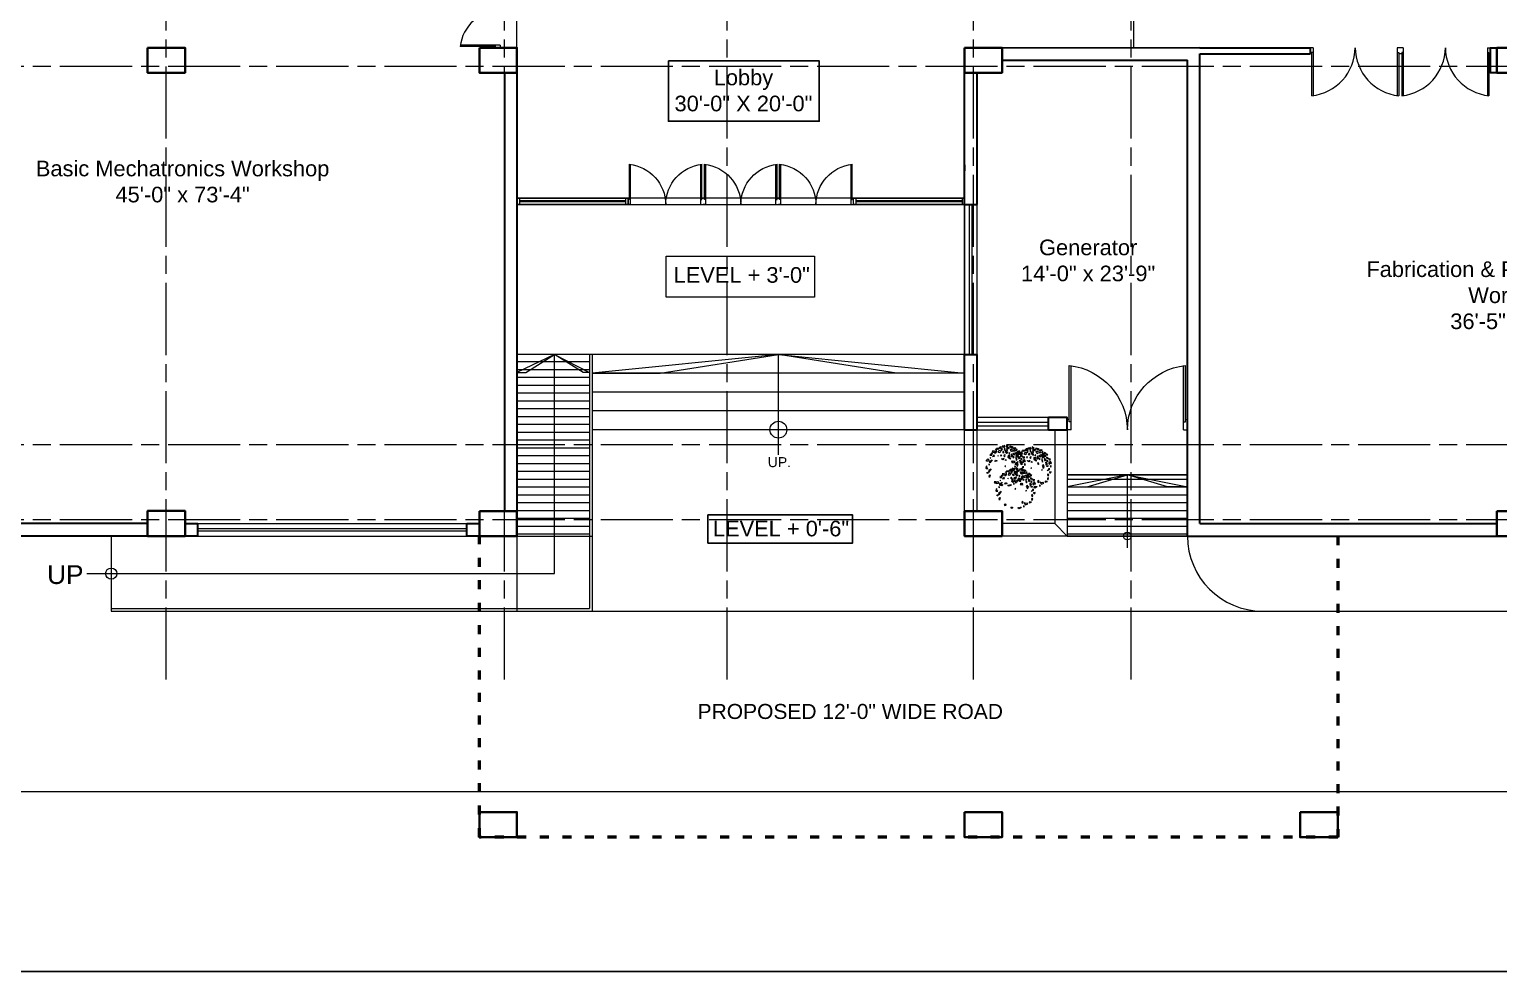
# Model space of a CAD drawing. Header units: inches. Extents: x -12 to 20935469, y -1604 to 24729220.
# Drawn here: x 20864351 to 20865525, y 24723288 to 24724040 of the extents above; entities that cross this region are included whole.
import ezdxf

# ---------------------------------------------------------------- set-up
doc = ezdxf.new("R2010")
doc.units = ezdxf.units.IN
doc.header["$LTSCALE"] = 0.03
doc.header["$MEASUREMENT"] = 0
doc.linetypes.add('ACAD_ISO03W100', pattern=[30, 12, -18])
doc.linetypes.add('ACAD_ISO08W100', pattern=[36, 24, -3, 6, -3])
for name, color, linetype, lineweight in [('AV_Text', 7, 'Continuous', 9), ('column', 1, 'Continuous', 40), ('Door', 7, 'Continuous', 18), ('Grid Line', 252, 'Continuous', 18), ('Hatch', 253, 'Continuous', 15), ('ILLUSTR-TREE', 74, 'Continuous', 0), ('Main Wall', 7, 'Continuous', 30), ('STAIR', 46, 'Continuous', 15), ('wind.', 150, 'Continuous', 20)]:
    doc.layers.add(name, color=color, linetype=linetype, lineweight=lineweight)
doc.layers.add('FUR', color=251, linetype='Continuous')
doc.layers.add('TEXT', color=7, linetype='Continuous')
doc.styles.add('2', font='swisscl.ttf')
doc.styles.get("Standard").update_dxf_attribs({"font": 'timesbd.ttf'})
pattern_1 = [(180, (39958.633, 0), (-4e-16, -6.25), [])]

# ---------------------------------------------------------------- blocks, each defined once
blk = doc.blocks.new('A$C36295410')
at = {"layer": 'Door'}
for p, q in [((1, 4), (1, 32)), ((2, 0), (2, 31.98)), ((58, 0), (58, 31.98)), ((59, 4), (59, 32)), ((1, 5), (0, 5)), ((2, 4), (1, 4)), ((58, 4), (59, 4)), ((59, 5), (60, 5)), ((2, 0), (0, 0)), ((58, 0), (60, 0))]:
    blk.add_line(p, q, dxfattribs=at)
for centre, start, end in [((-2.53, -0.34), 0.59063, 83.77826), ((62.53, -0.34), 96.22174, 179.40937)]:
    blk.add_arc(centre, 32.53, start, end, dxfattribs=at)
blk = doc.blocks.new('fff')
at = {"layer": 'Grid Line', "color": 252, "linetype": 'ACAD_ISO08W100', "lineweight": 9, "ltscale": 80, "true_color": 0x939598}
for p, q in [((20831396.3, 24723521.1), (20831396.3, 24724698.8)), ((20831666.3, 24723521.1), (20831666.3, 24724698.8)), ((20831844.3, 24723521.1), (20831844.3, 24724698.8)), ((20832040.8, 24723521.1), (20832040.8, 24724698.8)), ((20832166.8, 24723521.1), (20832166.8, 24724698.8)), ((20833096.9, 24724010.7), (20830726.1, 24724010.7)), ((20833096.9, 24723708.7), (20830726.1, 24723708.7)), ((20833096.9, 24723648.8), (20830726.1, 24723648.8))]:
    blk.add_line(p, q, dxfattribs=at)
blk = doc.blocks.new('nondi3')
at = {"layer": 'ILLUSTR-TREE', "color": 3}
for p, q in [((-9756.3, 24349.6), (-9761.2, 24344.7)), ((-9755, 24354.6), (-9756.3, 24349.6)), ((-9749.6, 24350), (-9755, 24354.6)), ((-9753.8, 24348.5), (-9749.6, 24350)), ((-9753.3, 24344.5), (-9753.8, 24348.5)), ((-9741.2, 24362), (-9751.6, 24361.2)), ((-9751.6, 24361.2), (-9748.4, 24355.7)), ((-9748.4, 24355.7), (-9744.6, 24356.8)), ((-9744.6, 24356.8), (-9741.2, 24362)), ((-9738.2, 24356.8), (-9742.1, 24353)), ((-9742.1, 24353), (-9735.5, 24354.1)), ((-9736.3, 24360.6), (-9738.2, 24356.8)), ((-9736.3, 24369.7), (-9737.4, 24365.8)), ((-9737.4, 24365.8), (-9733.8, 24365.8)), ((-9732.9, 24368.5), (-9736.3, 24369.7)), ((-9732.4, 24360.9), (-9736.3, 24360.6)), ((-9735.5, 24354.1), (-9732.4, 24360.9)), ((-9733.8, 24365.8), (-9732.9, 24368.5)), ((-9732.7, 24373.2), (-9725.5, 24375)), ((-9728.8, 24369.9), (-9732.7, 24373.2)), ((-9728.1, 24367.9), (-9728.8, 24369.9)), ((-9725.5, 24368.7), (-9728.1, 24367.9)), ((-9720, 24366.1), (-9726.9, 24358.2)), ((-9726.9, 24358.2), (-9722.3, 24355.7)), ((-9725.5, 24375), (-9725.5, 24368.7)), ((-9722.3, 24355.7), (-9715.1, 24358.3)), ((-9721.1, 24372.1), (-9717.4, 24380.4)), ((-9716.4, 24372.3), (-9721.1, 24372.1)), ((-9719.8, 24361.7), (-9720, 24366.1)), ((-9716.7, 24362.1), (-9719.8, 24361.7)), ((-9717.4, 24380.4), (-9712.2, 24380.1)), ((-9716.2, 24377.1), (-9717.4, 24374.1)), ((-9717.4, 24374.1), (-9716.4, 24372.3)), ((-9715.1, 24358.3), (-9716.7, 24362.1)), ((-9713.6, 24375.2), (-9716.2, 24377.1)), ((-9713.5, 24370.8), (-9714.4, 24365.4)), ((-9714.4, 24365.4), (-9710.8, 24365.3)), ((-9712.2, 24380.1), (-9713.6, 24375.2)), ((-9708.3, 24370.5), (-9713.5, 24370.8)), ((-9710.8, 24365.3), (-9708.3, 24370.5)), ((-9709.8, 24382.4), (-9704.4, 24376.7)), ((-9702.9, 24382.4), (-9709.8, 24382.4)), ((-9705.3, 24360.7), (-9708.3, 24355.6)), ((-9708.3, 24355.6), (-9702.9, 24353.7)), ((-9700.4, 24355.6), (-9705.3, 24360.7)), ((-9704.4, 24376.7), (-9701.9, 24379.9)), ((-9698.4, 24385), (-9702.9, 24382.4)), ((-9702.9, 24353.7), (-9700.4, 24355.6)), ((-9701.9, 24379.9), (-9697.9, 24378)), ((-9698.4, 24373.5), (-9701.4, 24369.7)), ((-9701.4, 24369.7), (-9699.4, 24364.6)), ((-9699.4, 24364.6), (-9697.4, 24367.1)), ((-9697.9, 24378), (-9698.4, 24385)), ((-9697.4, 24367.1), (-9698.4, 24373.5)), ((-9690.9, 24367.7), (-9696.4, 24362.6)), ((-9696.4, 24362.6), (-9695.4, 24357.5)), ((-9695.4, 24357.5), (-9689.4, 24352.4)), ((-9691.3, 24387.3), (-9692.9, 24381.1)), ((-9692.9, 24381.1), (-9689.4, 24379.2)), ((-9683.4, 24380.5), (-9691.3, 24387.3)), ((-9686.4, 24363.9), (-9690.9, 24367.7)), ((-9690.4, 24374.8), (-9684.9, 24370.9)), ((-9684.9, 24374.8), (-9690.4, 24374.8)), ((-9690.4, 24358.2), (-9686.4, 24363.9)), ((-9684.4, 24355), (-9690.4, 24358.2)), ((-9689.4, 24379.2), (-9683.4, 24380.5)), ((-9689.4, 24352.4), (-9684.4, 24355)), ((-9681, 24376), (-9684.9, 24374.8)), ((-9684.9, 24370.9), (-9678, 24373.5)), ((-9678, 24373.5), (-9681, 24376)), ((-9678, 24355.6), (-9680, 24351.2)), ((-9680, 24351.2), (-9678.5, 24347.3)), ((-9678.5, 24347.3), (-9678, 24351.2)), ((-9674.5, 24382.4), (-9678, 24380.5)), ((-9678, 24380.5), (-9675.5, 24378)), ((-9678, 24351.2), (-9678, 24355.6)), ((-9665.5, 24368.4), (-9676, 24367.7)), ((-9676, 24367.7), (-9674.5, 24362.6)), ((-9675.5, 24378), (-9673, 24379.2)), ((-9673, 24379.2), (-9674.5, 24382.4)), ((-9674.5, 24362.6), (-9667.5, 24359.5)), ((-9670.5, 24349.9), (-9669, 24341.6)), ((-9665.5, 24344.1), (-9670.5, 24349.9)), ((-9670, 24375.4), (-9669, 24377.3)), ((-9667.5, 24374.1), (-9670, 24375.4)), ((-9669, 24377.3), (-9669.5, 24382.4)), ((-9669.5, 24382.4), (-9663, 24378.6)), ((-9668.5, 24365.2), (-9665.5, 24368.4)), ((-9666, 24363.3), (-9668.5, 24365.2)), ((-9663, 24378.6), (-9667.5, 24374.1)), ((-9667.5, 24359.5), (-9666, 24363.3)), ((-9662, 24373.5), (-9653.6, 24376.7)), ((-9658.6, 24370.3), (-9662, 24373.5)), ((-9657.6, 24367.1), (-9662, 24363.9)), ((-9662, 24363.9), (-9659.6, 24361.4)), ((-9658.6, 24342.2), (-9662, 24352.4)), ((-9662, 24352.4), (-9656.6, 24345.4)), ((-9659.6, 24361.4), (-9654.1, 24363.3)), ((-9658.1, 24372.2), (-9658.6, 24370.3)), ((-9655.1, 24373.5), (-9658.1, 24372.2)), ((-9654.1, 24363.3), (-9657.6, 24367.1)), ((-9656.1, 24353.7), (-9646.1, 24356.3)), ((-9650.6, 24349.2), (-9656.1, 24353.7)), ((-9654.6, 24370.3), (-9655.1, 24373.5)), ((-9650.1, 24372.9), (-9654.6, 24370.3)), ((-9653.6, 24376.7), (-9650.1, 24372.9)), ((-9649.6, 24366.5), (-9651.6, 24362)), ((-9651.6, 24362), (-9646.1, 24365.2)), ((-9650.1, 24348), (-9651.6, 24343.5)), ((-9644.6, 24349.9), (-9650.6, 24349.2)), ((-9644.6, 24348.6), (-9650.1, 24348)), ((-9647.1, 24369), (-9649.6, 24366.5)), ((-9646.1, 24365.2), (-9647.1, 24369)), ((-9646.1, 24356.3), (-9643.1, 24362)), ((-9643.1, 24362), (-9644.6, 24349.9)), ((-9639.6, 24344.1), (-9644.6, 24348.6)), ((-9639.2, 24363.3), (-9640.6, 24360.7)), ((-9640.6, 24360.7), (-9638.7, 24358.8)), ((-9638.2, 24354.3), (-9640.6, 24350.5)), ((-9640.6, 24350.5), (-9637.2, 24348)), ((-9633.7, 24359.5), (-9639.2, 24363.3)), ((-9638.7, 24358.8), (-9633.7, 24359.5)), ((-9637.2, 24349.9), (-9638.2, 24354.3)), ((-9632.2, 24348), (-9637.2, 24349.9)), ((-9637.2, 24348), (-9632.2, 24348)), ((-9633.2, 24357.5), (-9633.7, 24355.6)), ((-9633.7, 24355.6), (-9630.2, 24353.1)), ((-9626.2, 24353.7), (-9633.2, 24357.5)), ((-9630.2, 24353.1), (-9626.2, 24353.7)), ((-9777, 24297.6), (-9778.5, 24289.3)), ((-9778.5, 24289.3), (-9777, 24287.3)), ((-9773, 24295.6), (-9777, 24297.6)), ((-9777, 24287.3), (-9770.1, 24287.3)), ((-9776, 24323.1), (-9773, 24326.3)), ((-9775, 24318.6), (-9776, 24323.1)), ((-9768.1, 24319.3), (-9775, 24318.6)), ((-9775, 24290.5), (-9773, 24295.6)), ((-9771, 24289.3), (-9775, 24290.5)), ((-9773, 24326.3), (-9769.6, 24328.2)), ((-9770.1, 24287.3), (-9771, 24289.3)), ((-9769.6, 24328.2), (-9764.6, 24323.1)), ((-9764.6, 24323.1), (-9768.1, 24319.3)), ((-9767.1, 24305.2), (-9764.6, 24302.7)), ((-9761.6, 24304.6), (-9767.1, 24305.2)), ((-9764.6, 24302.7), (-9761.6, 24304.6)), ((-9764.1, 24282.2), (-9756.1, 24286.7)), ((-9754.1, 24320.5), (-9762.1, 24311.6)), ((-9762.1, 24311.6), (-9761.1, 24318.6)), ((-9761.2, 24344.7), (-9753.3, 24344.5)), ((-9761.1, 24318.6), (-9752.1, 24325)), ((-9758.1, 24333.9), (-9760.6, 24332)), ((-9760.6, 24332), (-9758.6, 24331.4)), ((-9756.1, 24286.7), (-9760.6, 24280.3)), ((-9758.6, 24331.4), (-9758.1, 24333.9)), ((-9752.1, 24325), (-9754.1, 24320.5)), ((-9743.2, 24345.4), (-9749.6, 24339)), ((-9749.6, 24339), (-9742.2, 24340.3)), ((-9742.2, 24340.3), (-9743.2, 24345.4)), ((-9739.7, 24316.7), (-9737.2, 24323.7)), ((-9736.2, 24318.6), (-9739.7, 24316.7)), ((-9737.2, 24323.7), (-9732.2, 24321.2)), ((-9733.7, 24316.7), (-9736.2, 24318.6)), ((-9732.2, 24321.2), (-9733.7, 24316.7)), ((-9728.2, 24342.9), (-9728.2, 24339.7)), ((-9726.8, 24340.9), (-9728.2, 24342.9)), ((-9728.2, 24339.7), (-9726.8, 24340.9)), ((-9712.8, 24346.1), (-9716.3, 24342.9)), ((-9716.3, 24342.9), (-9714.8, 24341.6)), ((-9714.8, 24341.6), (-9711.3, 24342.9)), ((-9711.3, 24342.9), (-9712.8, 24346.1)), ((-9711.3, 24327.5), (-9711.3, 24330.1)), ((-9711.3, 24330.1), (-9706.3, 24328.2)), ((-9706.3, 24324.4), (-9711.3, 24327.5)), ((-9706.3, 24328.2), (-9700.9, 24331.4)), ((-9702.9, 24328.2), (-9706.3, 24324.4)), ((-9700.9, 24331.4), (-9702.9, 24328.2)), ((-9697.4, 24346.7), (-9701.9, 24342.9)), ((-9701.9, 24342.9), (-9699.4, 24337.8)), ((-9699.4, 24337.8), (-9695.9, 24342.2)), ((-9695.4, 24298.8), (-9697.9, 24297.6)), ((-9697.9, 24297.6), (-9696.4, 24296.3)), ((-9695.9, 24342.2), (-9697.4, 24346.7)), ((-9696.4, 24296.3), (-9694.4, 24296.9)), ((-9695.4, 24325), (-9693.4, 24325.6)), ((-9695.4, 24321.8), (-9695.4, 24325)), ((-9691.9, 24323.1), (-9695.4, 24321.8)), ((-9694.4, 24296.9), (-9695.4, 24298.8)), ((-9693.4, 24325.6), (-9691.9, 24323.1)), ((-9684.4, 24342.9), (-9684.9, 24335.2)), ((-9684.9, 24335.2), (-9674.5, 24328.8)), ((-9676, 24340.9), (-9684.4, 24342.9)), ((-9680.5, 24334.6), (-9676, 24340.9)), ((-9672, 24330.1), (-9680.5, 24334.6)), ((-9674.5, 24328.8), (-9672, 24330.1)), ((-9669, 24341.6), (-9673, 24339)), ((-9673, 24339), (-9667.5, 24337.1)), ((-9666.5, 24320.5), (-9669, 24316.7)), ((-9669, 24316.7), (-9665.5, 24313.5)), ((-9667.5, 24337.1), (-9665.5, 24344.1)), ((-9665, 24317.3), (-9666.5, 24320.5)), ((-9665.5, 24313.5), (-9662.5, 24314.8)), ((-9662.5, 24314.8), (-9665, 24317.3)), ((-9662, 24339), (-9664, 24334.6)), ((-9664, 24334.6), (-9661.1, 24333.3)), ((-9658.6, 24335.8), (-9662, 24339)), ((-9661.1, 24333.3), (-9658.6, 24335.8)), ((-9656.6, 24345.4), (-9658.6, 24342.2)), ((-9651.6, 24343.5), (-9639.6, 24344.1)), ((-9649.6, 24338.4), (-9651.6, 24331.4)), ((-9651.6, 24331.4), (-9648.6, 24323.1)), ((-9649.1, 24291.2), (-9651.6, 24288.6)), ((-9651.6, 24288.6), (-9649.6, 24286.7)), ((-9644.1, 24311.6), (-9650.1, 24307.8)), ((-9650.1, 24307.8), (-9646.6, 24303.9)), ((-9649.6, 24330.1), (-9649.6, 24338.4)), ((-9646.1, 24327.5), (-9649.6, 24330.1)), ((-9649.6, 24286.7), (-9649.1, 24291.2)), ((-9648.6, 24323.1), (-9646.1, 24327.5)), ((-9646.6, 24303.9), (-9646.1, 24296.9)), ((-9646.1, 24296.9), (-9641.1, 24302)), ((-9641.1, 24302), (-9644.1, 24311.6)), ((-9641.1, 24338.4), (-9640.1, 24330.1)), ((-9633.2, 24332.7), (-9641.1, 24338.4)), ((-9640.1, 24330.1), (-9635.7, 24329.5)), ((-9635.7, 24329.5), (-9633.2, 24332.7)), ((-9633.7, 24322.4), (-9628.7, 24314.8)), ((-9632.7, 24314.8), (-9633.7, 24322.4)), ((-9632.2, 24309.7), (-9632.7, 24314.8)), ((-9628.7, 24314.8), (-9632.2, 24309.7)), ((-9630.7, 24341.6), (-9628.7, 24343.5)), ((-9630.2, 24339), (-9630.7, 24341.6)), ((-9627.7, 24330.1), (-9630.7, 24328.8)), ((-9630.7, 24328.8), (-9630.2, 24326.3)), ((-9627.2, 24336.5), (-9630.2, 24339)), ((-9630.2, 24326.3), (-9626.2, 24325.6)), ((-9629.2, 24304.6), (-9628.7, 24308.4)), ((-9625.2, 24303.9), (-9629.2, 24304.6)), ((-9628.7, 24343.5), (-9624.7, 24340.9)), ((-9628.7, 24308.4), (-9624.7, 24306.5)), ((-9628.7, 24286.1), (-9623.2, 24291.2)), ((-9619.7, 24289.9), (-9628.7, 24286.1)), ((-9624.7, 24328.2), (-9627.7, 24330.1)), ((-9624.7, 24340.9), (-9627.2, 24336.5)), ((-9626.2, 24325.6), (-9624.7, 24328.2)), ((-9624.7, 24306.5), (-9625.2, 24303.9)), ((-9623.2, 24291.2), (-9620.2, 24297.6)), ((-9619.7, 24337.1), (-9621.7, 24334.6)), ((-9621.7, 24334.6), (-9618.7, 24332)), ((-9621.2, 24321.2), (-9621.7, 24316.1)), ((-9621.7, 24316.1), (-9618.2, 24313.5)), ((-9616.3, 24316.7), (-9621.2, 24321.2)), ((-9620.2, 24297.6), (-9619.7, 24289.9)), ((-9613.8, 24335.2), (-9619.7, 24337.1)), ((-9618.7, 24332), (-9613.8, 24335.2)), ((-9618.2, 24313.5), (-9616.3, 24316.7)), ((-9617.7, 24327.5), (-9616.3, 24321.8)), ((-9612.8, 24323.7), (-9617.7, 24327.5)), ((-9616.3, 24321.8), (-9610.3, 24316.7)), ((-9612.8, 24309), (-9616.3, 24305.9)), ((-9616.3, 24305.9), (-9613.3, 24302)), ((-9613.3, 24302), (-9610.8, 24303.9)), ((-9610.3, 24316.7), (-9612.8, 24323.7)), ((-9610.8, 24303.9), (-9612.8, 24309)), ((-9773.5, 24272), (-9770.6, 24271.4)), ((-9773, 24267.6), (-9773.5, 24272)), ((-9770.1, 24266.9), (-9773, 24267.6)), ((-9770.6, 24271.4), (-9770.1, 24266.9)), ((-9765.6, 24271.4), (-9764.1, 24282.2)), ((-9760.6, 24280.3), (-9765.6, 24271.4)), ((-9764.6, 24256.7), (-9761.1, 24261.8)), ((-9762.6, 24249.7), (-9764.6, 24256.7)), ((-9761.1, 24254.8), (-9762.6, 24249.7)), ((-9761.1, 24261.8), (-9759.6, 24257.4)), ((-9759.6, 24257.4), (-9761.1, 24254.8)), ((-9736.7, 24231.8), (-9743.2, 24230.6)), ((-9743.2, 24230.6), (-9739.7, 24226.1)), ((-9739.7, 24226.1), (-9734.2, 24227.4)), ((-9734.2, 24227.4), (-9736.7, 24231.8)), ((-9663.5, 24245.2), (-9669, 24240.1)), ((-9669, 24240.1), (-9667, 24236.9)), ((-9667, 24236.9), (-9662.5, 24239.5)), ((-9662.5, 24239.5), (-9663.5, 24245.2)), ((-9656.6, 24222.3), (-9660.6, 24224.8)), ((-9660.6, 24224.8), (-9660.6, 24221)), ((-9657.6, 24237.6), (-9658.6, 24235.7)), ((-9658.6, 24235.7), (-9652.6, 24229.9)), ((-9652.6, 24234.4), (-9657.6, 24237.6)), ((-9646.1, 24236.3), (-9652.6, 24234.4)), ((-9652.6, 24229.9), (-9642.6, 24233.1)), ((-9642.6, 24233.1), (-9646.1, 24236.3)), ((-9637.2, 24242), (-9636.2, 24238.2)), ((-9626.7, 24240.8), (-9637.2, 24242)), ((-9636.2, 24238.2), (-9626.7, 24240.8)), ((-9623.7, 24273.3), (-9626.7, 24270.1)), ((-9626.7, 24270.1), (-9625.2, 24263.7)), ((-9622.2, 24256.7), (-9626.7, 24254.2)), ((-9626.7, 24254.2), (-9626.2, 24247.8)), ((-9626.2, 24247.8), (-9623.7, 24251.6)), ((-9625.2, 24263.7), (-9621.7, 24267.6)), ((-9621.7, 24267.6), (-9623.7, 24273.3)), ((-9623.7, 24251.6), (-9622.2, 24256.7)), ((-9618.7, 24282.2), (-9617.7, 24277.1)), ((-9614.8, 24280.3), (-9618.7, 24282.2)), ((-9617.7, 24277.1), (-9613.8, 24277.1)), ((-9611.3, 24281), (-9614.8, 24280.3)), ((-9613.8, 24277.1), (-9611.3, 24281)), ((-9711.3, 24214), (-9715.3, 24219.7)), ((-9715.3, 24219.7), (-9709.8, 24219.7)), ((-9706.3, 24218.4), (-9711.3, 24214)), ((-9709.8, 24219.7), (-9706.3, 24218.4)), ((-9684.9, 24215.9), (-9682, 24217.8)), ((-9680, 24212.7), (-9684.9, 24215.9)), ((-9682, 24217.8), (-9681, 24217.2)), ((-9681, 24217.2), (-9676, 24217.2)), ((-9673, 24215.9), (-9680, 24212.7)), ((-9676, 24217.2), (-9676, 24219.7)), ((-9676, 24219.7), (-9671, 24219.1)), ((-9671, 24219.1), (-9673, 24215.9)), ((-9660.6, 24221), (-9656.6, 24222.3))]:
    blk.add_line(p, q, dxfattribs=at)

msp = doc.modelspace()

# ---------------------------------------------------------------- hatches: boundary and pattern name
at = {"layer": 'STAIR', "lineweight": 5}
h = msp.add_hatch(dxfattribs=at)
h.set_pattern_fill('ANSI31', color=253, scale=50, angle=135)
h.set_pattern_definition(pattern_1)
h.paths.add_polyline_path([(20864798.5, 24723780.7), (20864740.5, 24723780.7), (20864740.5, 24723655.7), (20864740.5, 24723655.7), (20864740.5, 24723635.7), (20864798.5, 24723635.7)])
h = msp.add_hatch(dxfattribs=at)
h.set_pattern_fill('ANSI31', color=253, scale=50, angle=135)
h.set_pattern_definition(pattern_1)
h.paths.add_polyline_path([(20865276, 24723635.8), (20865276, 24723684.7), (20865180, 24723684.7), (20865180, 24723635.8)])

# ---------------------------------------------------------------- linework, layer by layer
for p, q in [((20864740.5, 24723927.3), (20864740.5, 24723932.3)), ((20864829.3, 24723905.6), (20864829.3, 24723900.6)), ((20865180, 24723684.7), (20865276, 24723684.7)), ((20865180, 24723635.8), (20865276, 24723635.8))]:
    msp.add_line(p, q)
for points in [[(20864861.5, 24724015.1), (20864982, 24724015.1), (20864982, 24723967), (20864861.5, 24723967)], [(20864893, 24723652.6), (20865008.6, 24723652.6), (20865008.6, 24723630.2), (20864893, 24723630.2)]]:
    msp.add_lwpolyline(points, close=True)
at = {"color": 146, "linetype": 'ACAD_ISO03W100', "lineweight": 53, "ltscale": 20, "true_color": 0x105689}
msp.add_lwpolyline([(20865396, 24723635.7), (20865396, 24723395.3), (20864710.5, 24723395.3), (20864710.5, 24723635.7)], dxfattribs=at)
at = {"layer": 'column', "lineweight": 40, "ltscale": 20}
for points in [[(20864445.5, 24724025.7), (20864445.5, 24724005.7), (20864475.5, 24724005.7), (20864475.5, 24724025.7)], [(20864710.5, 24724025.7), (20864710.5, 24724005.7), (20864740.5, 24724005.7), (20864740.5, 24724025.7)], [(20865098, 24724025.7), (20865098, 24724005.7), (20865128, 24724005.7), (20865128, 24724025.7)], [(20865523, 24724025.7), (20865523, 24724005.7), (20865553, 24724005.7), (20865553, 24724025.7)], [(20864475.5, 24723635.8), (20864475.5, 24723655.8), (20864445.5, 24723655.8), (20864445.5, 24723635.8)], [(20864710.5, 24723655.7), (20864710.5, 24723635.7), (20864740.5, 24723635.7), (20864740.5, 24723655.7)], [(20865098, 24723655.7), (20865098, 24723635.7), (20865128, 24723635.7), (20865128, 24723655.7)], [(20865523, 24723655.7), (20865523, 24723635.7), (20865553, 24723635.7), (20865553, 24723655.7)], [(20864710.5, 24723415.3), (20864710.5, 24723395.3), (20864740.5, 24723395.3), (20864740.5, 24723415.3)], [(20865098, 24723415.3), (20865098, 24723395.3), (20865128, 24723395.3), (20865128, 24723415.3)], [(20865366, 24723415.3), (20865366, 24723395.3), (20865396, 24723395.3), (20865396, 24723415.3)]]:
    msp.add_lwpolyline(points, close=True, dxfattribs=at)
at = {"layer": 'Defpoints'}
msp.add_lwpolyline([(20863758, 24724746.5), (20866196.9, 24724746.5), (20866196.9, 24723288), (20863758, 24723288)], close=True, dxfattribs=at)
at = {"layer": 'Door'}
for p, q in [((20865376.4, 24724025.7), (20865374, 24724025.7)), ((20865376.4, 24724025.7), (20865376.4, 24723987.4)), ((20865443.6, 24724025.7), (20865443.6, 24723987.4)), ((20865448.4, 24724025.7), (20865443.6, 24724025.7)), ((20865448.4, 24724025.7), (20865448.4, 24723987.4)), ((20865515.6, 24724025.7), (20865515.6, 24723987.4)), ((20865515.6, 24724025.7), (20865518, 24724025.7)), ((20865375.2, 24724020.7), (20865374, 24724020.7)), ((20865375.2, 24724021.9), (20865375.2, 24723987.3)), ((20865376.4, 24724021.9), (20865375.2, 24724021.9)), ((20865443.6, 24724021.9), (20865444.8, 24724021.9)), ((20865444.8, 24724021.9), (20865444.8, 24723987.3)), ((20865447.2, 24724020.7), (20865444.8, 24724020.7)), ((20865447.2, 24724021.9), (20865447.2, 24723987.3)), ((20865448.4, 24724021.9), (20865447.2, 24724021.9)), ((20865515.6, 24724021.9), (20865516.8, 24724021.9)), ((20865516.8, 24724021.9), (20865516.8, 24723987.3)), ((20865516.8, 24724020.7), (20865518, 24724020.7))]:
    msp.add_line(p, q, dxfattribs=at)
for centre, start, end in [((20865371, 24724026.1), 276.223, 359.4106), ((20865449, 24724026.1), 180.5919, 263.7795), ((20865443, 24724026.1), 276.223, 359.4106), ((20865521, 24724026.1), 180.5919, 263.7795)]:
    msp.add_arc(centre, 39, start, end, dxfattribs=at)
at = {"layer": 'Hatch'}
for p, q in [((20864798.5, 24723780.7), (20864798.5, 24723577.8)), ((20864800.5, 24723780.7), (20864800.5, 24723575.8)), ((20865098, 24723655.7), (20865098, 24723720.7)), ((20865108, 24723655.7), (20865108, 24723720.7)), ((20865170, 24723720.7), (20865170, 24723645.8)), ((20865180, 24723720.7), (20865180, 24723635.8)), ((20865170, 24723645.8), (20865128, 24723645.8)), ((20865276, 24723635.8), (20865128, 24723635.8)), ((20864800.5, 24723575.8), (20865336, 24723575.8)), ((20865336, 24723575.8), (20866159.1, 24723575.8)), ((20863829.1, 24723431.8), (20866159.1, 24723431.8))]:
    msp.add_line(p, q, dxfattribs=at)
for points in [[(20865098, 24723905.6), (20864740.5, 24723905.6), (20864740.5, 24724145.7), (20864918.5, 24724145.7), (20864918.5, 24724460.8), (20865098, 24724460.8), (20865098, 24724145.7), (20865233, 24724145.7), (20865233, 24724025.7), (20865098, 24724025.7), (20865098, 24723905.6)], [(20865098, 24723780.7), (20864740.5, 24723780.7), (20864740.5, 24723900.6), (20865098, 24723900.6), (20865098, 24723780.7)], [(20865180, 24723635.8), (20865170, 24723645.8)]]:
    msp.add_lwpolyline(points, dxfattribs=at)
msp.add_lwpolyline([(20864859.7, 24723859.3), (20864978.2, 24723859.3), (20864978.2, 24723826.5), (20864859.7, 24723826.5)], close=True, dxfattribs=at)
msp.add_arc((20865336, 24723635.8), 60, 180, 270, dxfattribs=at)
at = {"layer": 'Main Wall'}
for p, q in [((20864470.5, 24724025.7), (20864475.5, 24724025.7)), ((20864730.5, 24724005.7), (20864730.5, 24723655.7)), ((20864740.5, 24724005.7), (20864740.5, 24723635.8)), ((20864445.5, 24723645.8), (20864305.5, 24723645.8)), ((20864445.5, 24723635.7), (20864305.5, 24723635.8))]:
    msp.add_line(p, q, dxfattribs=at)
at = {"layer": 'Main Wall', "lineweight": 30}
for p, q in [((20865128, 24724025.7), (20865286, 24724025.8)), ((20865286, 24724025.7), (20865374, 24724025.7)), ((20865374, 24724025.7), (20865374, 24724020.7)), ((20865128, 24724015.7), (20865276, 24724015.7)), ((20865276, 24723635.7), (20865276, 24724015.7)), ((20865286, 24723645.7), (20865286, 24724020.7)), ((20865286, 24724020.7), (20865374, 24724020.7)), ((20865098, 24723900.6), (20865098, 24724005.7)), ((20865108, 24723900.6), (20865108, 24724005.7)), ((20865098, 24723932.3), (20865098, 24723927.3)), ((20865098, 24723900.6), (20865108, 24723900.6)), ((20865098, 24723720.7), (20865098, 24723780.7)), ((20865098, 24723780.7), (20865108, 24723780.7)), ((20865108, 24723720.7), (20865108, 24723780.7)), ((20865165, 24723730.7), (20865180, 24723730.7)), ((20865165, 24723720.7), (20865165, 24723730.7)), ((20865180, 24723720.7), (20865180, 24723730.7)), ((20865098, 24723720.7), (20865108, 24723720.7)), ((20865165, 24723720.7), (20865180, 24723720.7)), ((20865286, 24723645.7), (20865523, 24723645.7)), ((20865276, 24723635.7), (20865523, 24723635.7))]:
    msp.add_line(p, q, dxfattribs=at)
msp.add_lwpolyline([(20865523, 24724005.7), (20865518, 24724005.7), (20865518, 24724025.7), (20865523, 24724025.7)], close=True, dxfattribs=at)
at = {"layer": 'Main Wall'}
for points in [[(20864475.5, 24723645.7), (20864485.5, 24723645.7), (20864485.5, 24723635.7), (20864475.5, 24723635.7)], [(20864700.5, 24723645.7), (20864710.5, 24723645.7), (20864710.5, 24723635.8), (20864700.5, 24723635.8)]]:
    msp.add_lwpolyline(points, close=True, dxfattribs=at)
at = {"layer": 'STAIR', "color": 253, "lineweight": 5}
for p, q in [((20864800.5, 24723780.7), (20864740.5, 24723780.7)), ((20864770.5, 24723780.7), (20864740.5, 24723766.3)), ((20864747.5, 24723766.3), (20864770.5, 24723780.7)), ((20864770.5, 24723605.8), (20864770.5, 24723780.7)), ((20864770.5, 24723780.7), (20864798.5, 24723766.3)), ((20864793.5, 24723766.3), (20864770.5, 24723780.7)), ((20865098, 24723780.7), (20864800.5, 24723780.7)), ((20864949.3, 24723780.7), (20864800.5, 24723765.7)), ((20864854.9, 24723765.7), (20864949.3, 24723780.7)), ((20864949.3, 24723700.6), (20864949.3, 24723780.7)), ((20864949.3, 24723780.7), (20865098, 24723765.7)), ((20865043.6, 24723765.7), (20864949.3, 24723780.7)), ((20864740.5, 24723766.3), (20864747.5, 24723766.3)), ((20864798.5, 24723766.3), (20864793.5, 24723766.3)), ((20865098, 24723765.7), (20864800.5, 24723765.7)), ((20864800.5, 24723765.7), (20864854.9, 24723765.7)), ((20865098, 24723765.7), (20865043.6, 24723765.7)), ((20865098, 24723750.7), (20864800.5, 24723750.7)), ((20865098, 24723735.7), (20864800.5, 24723735.7)), ((20865098, 24723720.7), (20864800.5, 24723720.7)), ((20865228, 24723684.7), (20865180, 24723675.1)), ((20865196, 24723675.1), (20865228, 24723684.7)), ((20865228, 24723626.3), (20865228, 24723684.7)), ((20865228, 24723684.7), (20865276, 24723675.1)), ((20865260, 24723675.1), (20865228, 24723684.7)), ((20865180, 24723675.1), (20865196, 24723675.1)), ((20865276, 24723675.1), (20865260, 24723675.1)), ((20864416.5, 24723635.8), (20864416.5, 24723575.8)), ((20864740.5, 24723635.8), (20864740.5, 24723575.8)), ((20864740.5, 24723635.7), (20864800.5, 24723635.7)), ((20864397, 24723605.8), (20864770.5, 24723605.8)), ((20864416.5, 24723577.8), (20864798.5, 24723577.8)), ((20864416.5, 24723575.8), (20864800.5, 24723575.8))]:
    msp.add_line(p, q, dxfattribs=at)
for centre, radius in [((20864949.3, 24723720.7), 6.73), ((20865228, 24723635.8), 3.09), ((20864416.5, 24723605.8), 4.45)]:
    msp.add_circle(centre, radius, dxfattribs=at)
at = {"layer": 'wind.', "lineweight": 5}
for p, q in [((20864740.5, 24723905.6), (20864829.3, 24723905.6)), ((20864740.5, 24723905.6), (20864740.5, 24723900.6)), ((20864829.3, 24723900.6), (20864740.5, 24723900.6)), ((20864742.5, 24723905.6), (20864742.5, 24723900.6)), ((20864742.5, 24723903.6), (20864827.3, 24723903.6)), ((20864827.3, 24723902.6), (20864742.5, 24723902.6)), ((20864827.3, 24723905.6), (20864827.3, 24723900.6)), ((20865009.3, 24723900.6), (20865009.3, 24723905.6)), ((20865009.3, 24723905.6), (20865098, 24723905.6)), ((20865098, 24723900.6), (20865009.3, 24723900.6)), ((20865011.3, 24723900.6), (20865011.3, 24723905.6)), ((20865011.3, 24723903.6), (20865096, 24723903.6)), ((20865096, 24723902.6), (20865011.3, 24723902.6)), ((20865096, 24723905.6), (20865096, 24723900.6)), ((20865098, 24723905.6), (20865098, 24723900.6)), ((20865098, 24723780.7), (20865098, 24723900.6)), ((20865102, 24723780.7), (20865102, 24723900.6)), ((20865104, 24723780.7), (20865104, 24723900.6)), ((20865108, 24723780.7), (20865108, 24723900.6)), ((20864485.5, 24723645.7), (20864700.5, 24723645.7)), ((20864485.5, 24723641.8), (20864700.5, 24723641.8)), ((20864485.5, 24723639.8), (20864700.5, 24723639.8)), ((20864485.5, 24723635.7), (20864700.5, 24723635.8))]:
    msp.add_line(p, q, dxfattribs=at)
at = {"layer": 'wind.'}
for p, q in [((20865108, 24723730.7), (20865165, 24723730.7)), ((20865108, 24723726.7), (20865165, 24723726.7)), ((20865108, 24723723.7), (20865165, 24723723.7)), ((20865108, 24723720.7), (20865165, 24723720.7))]:
    msp.add_line(p, q, dxfattribs=at)

# ---------------------------------------------------------------- block references
msp.add_blockref('fff', (33064.2, 0))
at = {"color": 1, "xscale": 0.1884368388637765, "yscale": 0.1884368388637765, "zscale": 0.1884368388637765}
for p in [(20866957.6, 24719113), (20866978.3, 24719111.5), (20866965.6, 24719095)]:
    msp.add_blockref('nondi3', p, dxfattribs=at)
at = {"layer": 'FUR', "rotation": 90.00000000000001}
msp.add_blockref('A$C36295410', (20864727.2, 24724025.7), dxfattribs=at)
at = {"layer": 'FUR', "xscale": -1}
for p in [(20864889.3, 24723900.6), (20864949.3, 24723900.6), (20865009.3, 24723900.6)]:
    msp.add_blockref('A$C36295410', p, dxfattribs=at)
at = {"layer": 'FUR', "xscale": -1.6, "yscale": 1.6, "zscale": 1.6}
msp.add_blockref('A$C36295410', (20865276, 24723720.7), dxfattribs=at)

# ---------------------------------------------------------------- texts
at = {"layer": 'AV_Text', "ltscale": 20, "insert": (20865142.9, 24723501.7), "char_height": 12, "width": 272.348, "attachment_point": 3}
msp.add_mtext('\\pxqc;{\\fArial CE|b0|i0|c0|p34;PROPOSED 12\'-0" WIDE ROAD }', dxfattribs=at)
at = {"layer": 'TEXT', "color": 30, "lineweight": 5, "ltscale": 20, "attachment_point": 2, "style": '2'}
for s, width, gutter_width, insert, char_height in [('\\pxsm1,qc;{\\fArial|b0|i0|c0|p34;\\C0;Lobby\\P30\'-0" X 20\'-0" }', 146.388, 0.75, (20864921.4, 24724008.2), 12.476), ('\\pxsm1;{\\fArial|b0|i0|c0|p34;\\C0;Basic Mechatronics Workshop\\P45\'-0" x 73\'-4" }', 235.592, 0.75, (20864473.5, 24723935.5), 12.476), ('\\pxsm1;{\\fArial|b0|i0|c0|p34;\\C0;Generator \\P14\'-0" x 23\'-9" }', 137.677, 0.75, (20865196.7, 24723872.5), 12.476), ('\\pxsm1;{\\fArial|b0|i0|c0|p34;\\C0;Fabrication & Prototype Project Workshop\\P36\'-5" x 31\'-3" }', 293.919, 0.935, (20865539.5, 24723855.1), 12.476), ('{\\fArial|b0|i0|c0|p34;\\C0;UP.}', 104.76, 0.5, (20864950.1, 24723698.8), 8)]:
    msp.add_mtext_dynamic_manual_height_columns(s, width=width, gutter_width=gutter_width, heights=[0], dxfattribs=dict(at, insert=insert, char_height=char_height))
for s, insert, char_height, width in [('{\\fArial|b0|i0|c0|p34;\\C256; LEVEL + 3\'-0"}', (20864917.6, 24723850.5), 12.476, 293.919), ('{\\fArial|b0|i0|c0|p34;\\C256; LEVEL + 0\'-6"}', (20864949, 24723648), 12.476, 293.919), ('{\\fArial|b0|i0|c0|p34;\\C256;UP}', (20864379.8, 24723612.5), 14.992, 140.926)]:
    msp.add_mtext(s, dxfattribs=dict(at, insert=insert, char_height=char_height, width=width))

doc.saveas('drawing.dxf')
